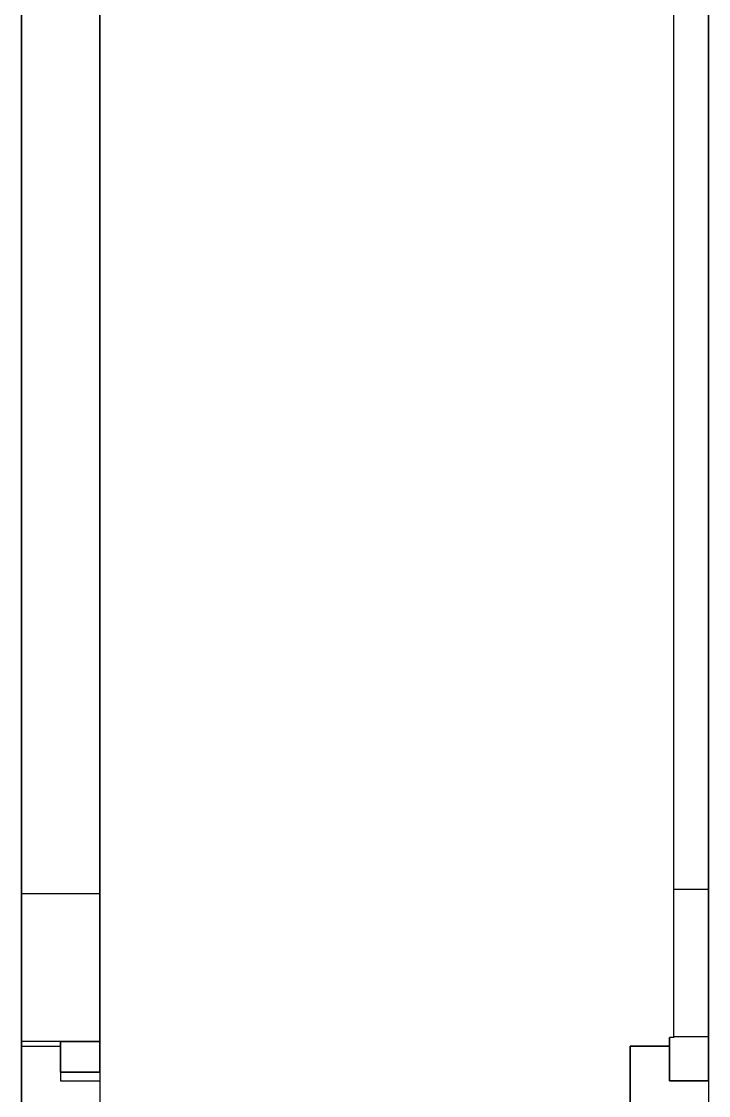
# Paper-space layout 'Sample Network Drawing - A1 Sheet' of a CAD drawing. Extents: x 49 to 806, y 22 to 564.
# Drawn here: x 391.33 to 395.28, y 194.14 to 200.31 of the extents above; entities that cross this region are included whole.
import ezdxf

# ---------------------------------------------------------------- set-up
doc = ezdxf.new("R2010")
doc.units = 0
doc.layers.add('N-EQPM-EXST', color=252, linetype='Continuous', lineweight=25)

psp = doc.layouts.new('Sample Network Drawing - A1 Sheet')

# ---------------------------------------------------------------- linework, layer by layer
at = {"layer": 'N-EQPM-EXST'}
for p, q in [((391.3314, 194.0198, -27.0761), (391.3314, 205.8198, -27.0761)), ((391.3314, 194.0198, -27.0761), (391.3314, 205.8198, -27.0761)), ((391.7814, 205.8198, -27.0761), (391.7814, 194.0198, -27.0761)), ((395.2814, 205.8198, -27.0761), (395.2814, 194.0198, -27.0761)), ((395.0814, 195.3198, -27.0761), (395.0814, 203.9198, -27.0761)), ((395.0814, 194.4697, -27.0761), (395.0814, 203.9198, -27.0761)), ((395.0814, 194.4697, -27.0761), (395.0814, 203.9198, -27.0761)), ((395.0814, 195.3198, -27.0761), (395.0814, 203.9198, -27.0761)), ((395.2814, 195.3198, -27.0761), (395.2814, 203.9198, -27.0761)), ((395.2814, 195.3198, -27.0761), (395.2814, 203.9198, -27.0761)), ((391.3314, 203.8948, -27.0761), (391.3314, 195.2948, -27.0761)), ((391.3314, 203.8948, -27.0761), (391.3314, 195.2948, -27.0761)), ((391.7814, 195.2948, -27.0761), (391.7814, 203.8948, -27.0761)), ((391.7814, 195.2948, -27.0761), (391.7814, 203.8948, -27.0761)), ((395.2814, 201.5198, -27.0761), (395.2814, 198.0198, -27.0761)), ((391.7814, 201.4948, -27.0761), (391.7814, 197.9948, -27.0761)), ((391.7814, 197.9948, -27.0761), (391.7814, 197.9948, -27.0761)), ((391.7814, 197.9948, -27.0761), (391.7814, 194.2698, -27.0761)), ((395.2814, 198.0198, -27.0761), (395.2814, 198.0198, -27.0761)), ((395.2814, 194.2197, -27.0761), (395.2814, 198.0198, -27.0761)), ((391.7814, 195.2948, -27.0761), (391.3314, 195.2948, -27.0761)), ((391.7814, 195.2948, -27.0761), (391.3314, 195.2948, -27.0761)), ((391.3314, 195.2948, -27.0761), (391.3314, 194.4467, -27.0761)), ((391.3314, 195.2948, -27.0761), (391.3314, 195.2948, -27.0761)), ((391.7814, 195.2948, -27.0761), (391.3314, 195.2948, -27.0761)), ((391.7814, 195.2948, -27.0761), (391.3314, 195.2948, -27.0761)), ((391.3314, 195.2948, -27.0761), (391.3314, 195.2948, -27.0761)), ((391.3314, 195.2948, -27.0761), (391.3314, 194.4467, -27.0761)), ((391.7814, 195.2948, -27.0761), (391.7814, 195.2948, -27.0761)), ((391.7814, 194.4467, -27.0761), (391.7814, 195.2948, -27.0761)), ((391.7814, 194.4467, -27.0761), (391.7814, 195.2948, -27.0761)), ((391.7814, 195.2948, -27.0761), (391.7814, 195.2948, -27.0761)), ((395.2814, 195.3198, -27.0761), (395.0814, 195.3198, -27.0761)), ((395.2814, 195.3198, -27.0761), (395.0814, 195.3198, -27.0761)), ((395.2814, 195.3198, -27.0761), (395.0814, 195.3198, -27.0761)), ((395.0814, 195.3198, -27.0761), (395.0814, 195.3198, -27.0761)), ((395.0814, 194.4747, -27.0761), (395.0814, 195.3198, -27.0761)), ((395.2814, 195.3198, -27.0761), (395.0814, 195.3198, -27.0761)), ((395.0814, 195.3198, -27.0761), (395.0814, 195.3198, -27.0761)), ((395.0814, 194.4747, -27.0761), (395.0814, 195.3198, -27.0761)), ((395.2814, 195.3198, -27.0761), (395.2814, 195.3198, -27.0761)), ((395.2814, 194.4747, -27.0761), (395.2814, 195.3198, -27.0761)), ((395.2814, 195.3198, -27.0761), (395.2814, 195.3198, -27.0761)), ((395.2814, 194.4747, -27.0761), (395.2814, 195.3198, -27.0761)), ((395.0814, 194.4697, -27.0761), (395.0564, 194.4697, -27.0761)), ((395.0564, 194.4697, -27.0761), (395.0564, 194.4197, -27.0761)), ((395.0814, 194.4697, -27.0761), (395.0564, 194.4697, -27.0761)), ((395.0564, 194.4197, -27.0761), (395.0564, 194.4697, -27.0761)), ((395.0564, 194.4197, -27.0761), (395.0564, 194.4697, -27.0761)), ((395.0564, 194.4697, -27.0761), (395.0564, 194.4697, -27.0761)), ((395.0564, 194.4697, -27.0761), (395.0564, 194.4197, -27.0761)), ((395.0814, 194.4697, -27.0761), (395.0564, 194.4697, -27.0761)), ((395.0564, 194.4697, -27.0761), (395.0564, 194.4697, -27.0761)), ((395.0814, 194.4697, -27.0761), (395.0564, 194.4697, -27.0761)), ((395.0814, 194.4747, -27.0761), (395.2814, 194.4747, -27.0761)), ((395.0814, 194.4747, -27.0761), (395.0814, 194.4697, -27.0761)), ((395.0814, 194.4747, -27.0761), (395.0814, 194.4747, -27.0761)), ((395.0814, 194.4747, -27.0761), (395.0814, 194.4747, -27.0761)), ((395.0814, 194.4747, -27.0761), (395.2814, 194.4747, -27.0761)), ((395.0814, 194.4747, -27.0761), (395.2814, 194.4747, -27.0761)), ((395.0814, 194.4747, -27.0761), (395.0814, 194.4697, -27.0761)), ((395.0814, 194.4747, -27.0761), (395.2814, 194.4747, -27.0761)), ((395.0814, 194.4697, -27.0761), (395.0814, 194.4697, -27.0761)), ((395.0814, 194.4697, -27.0761), (395.0814, 194.4697, -27.0761)), ((395.2814, 194.4747, -27.0761), (395.2814, 194.4747, -27.0761)), ((395.2814, 194.4747, -27.0761), (395.2814, 194.2197, -27.0761)), ((395.2814, 194.4747, -27.0761), (395.2814, 194.4747, -27.0761)), ((395.2814, 194.4747, -27.0761), (395.2814, 194.2197, -27.0761)), ((391.5564, 194.4467, -27.0761), (391.3314, 194.4467, -27.0761)), ((391.5564, 194.4467, -27.0761), (391.3314, 194.4467, -27.0761)), ((391.3314, 194.4467, -27.0761), (391.3314, 194.4467, -27.0761)), ((391.5564, 194.4467, -27.0761), (391.3314, 194.4467, -27.0761)), ((391.3314, 194.4467, -27.0761), (391.3314, 194.4467, -27.0761)), ((391.3314, 194.4467, -27.0761), (391.3314, 193.3198, -27.0761)), ((391.3314, 194.4198, -27.0761), (391.5564, 194.4198, -27.0761)), ((391.3314, 194.4198, -27.0761), (391.3314, 194.4198, -27.0761)), ((391.3314, 194.4198, -27.0761), (391.5564, 194.4198, -27.0761)), ((391.3314, 194.0198, -27.0761), (391.3314, 194.4198, -27.0761)), ((391.3314, 194.4198, -27.0761), (391.3314, 194.4198, -27.0761)), ((391.3314, 194.0198, -27.0761), (391.3314, 194.4198, -27.0761)), ((391.5564, 194.4467, -27.0761), (391.5564, 194.4448, -27.0761)), ((391.7814, 194.4467, -27.0761), (391.5564, 194.4467, -27.0761)), ((391.7814, 194.4467, -27.0761), (391.5564, 194.4467, -27.0761)), ((391.5564, 194.4467, -27.0761), (391.5564, 194.4467, -27.0761)), ((391.5564, 194.2698, -27.0761), (391.5564, 194.4467, -27.0761)), ((391.5564, 194.4467, -27.0761), (391.5564, 194.4448, -27.0761)), ((391.5564, 194.4467, -27.0761), (391.5564, 194.4467, -27.0761)), ((391.5564, 194.4448, -27.0761), (391.5564, 194.2698, -27.0761)), ((391.7814, 194.4448, -27.0761), (391.5564, 194.4448, -27.0761)), ((391.7814, 194.4448, -27.0761), (391.5564, 194.4448, -27.0761)), ((391.5564, 194.4448, -27.0761), (391.5564, 194.2698, -27.0761)), ((391.5564, 194.4198, -27.0761), (391.5564, 194.2198, -27.0761)), ((391.5564, 194.4198, -27.0761), (391.5564, 194.4198, -27.0761)), ((391.5564, 194.4198, -27.0761), (391.5564, 194.2198, -27.0761)), ((391.5564, 194.4198, -27.0761), (391.5564, 194.4198, -27.0761)), ((391.7814, 194.4448, -27.0761), (391.7814, 194.4467, -27.0761)), ((391.7814, 194.4448, -27.0761), (391.7814, 194.4467, -27.0761)), ((391.7814, 194.2698, -27.0761), (391.7814, 194.4448, -27.0761)), ((391.7814, 194.2698, -27.0761), (391.7814, 194.4448, -27.0761)), ((394.8314, 194.4198, -27.0761), (395.0564, 194.4198, -27.0761)), ((394.8314, 194.4198, -27.0761), (394.8314, 194.4198, -27.0761)), ((394.8314, 194.4198, -27.0761), (395.0564, 194.4198, -27.0761)), ((394.8314, 194.0198, -27.0761), (394.8314, 194.4198, -27.0761)), ((394.8314, 194.4198, -27.0761), (394.8314, 194.4198, -27.0761)), ((394.8314, 194.0198, -27.0761), (394.8314, 194.4198, -27.0761)), ((395.0564, 194.4197, -27.0761), (394.8314, 194.4197, -27.0761)), ((394.8314, 194.4197, -27.0761), (394.8314, 194.0198, -27.0761)), ((394.8314, 194.4197, -27.0761), (394.8314, 194.4197, -27.0761)), ((394.8314, 194.4197, -27.0761), (394.8314, 194.0198, -27.0761)), ((394.8314, 194.4197, -27.0761), (394.8314, 193.3198, -27.0761)), ((395.0564, 194.4197, -27.0761), (394.8314, 194.4197, -27.0761)), ((394.8314, 194.4197, -27.0761), (394.8314, 194.4197, -27.0761)), ((395.0564, 194.4197, -27.0761), (394.8314, 194.4197, -27.0761)), ((395.0564, 194.4198, -27.0761), (395.0564, 194.2198, -27.0761)), ((395.0564, 194.4198, -27.0761), (395.0564, 194.4198, -27.0761)), ((395.0564, 194.4198, -27.0761), (395.0564, 194.2198, -27.0761)), ((395.0564, 194.4198, -27.0761), (395.0564, 194.4198, -27.0761)), ((395.0564, 194.4197, -27.0761), (395.0564, 194.4197, -27.0761)), ((395.0564, 194.4197, -27.0761), (395.0564, 194.2197, -27.0761)), ((395.0564, 194.2197, -27.0761), (395.0564, 194.4197, -27.0761)), ((395.0564, 194.2197, -27.0761), (395.0564, 194.4197, -27.0761)), ((395.0564, 194.4197, -27.0761), (395.0564, 194.4197, -27.0761)), ((395.0564, 194.4197, -27.0761), (395.0564, 194.4197, -27.0761)), ((395.0564, 194.4197, -27.0761), (395.0564, 194.4197, -27.0761)), ((391.5564, 194.2698, -27.0761), (391.7814, 194.2698, -27.0761)), ((391.5564, 194.2698, -27.0761), (391.7814, 194.2698, -27.0761)), ((391.5564, 194.2698, -27.0761), (391.5564, 194.2698, -27.0761)), ((391.7814, 194.2698, -27.0761), (391.5564, 194.2698, -27.0761)), ((391.5564, 194.2698, -27.0761), (391.5564, 194.2698, -27.0761)), ((391.5564, 194.2198, -27.0761), (391.7814, 194.2198, -27.0761)), ((391.5564, 194.2198, -27.0761), (391.5564, 194.2198, -27.0761)), ((391.5564, 194.2198, -27.0761), (391.7814, 194.2198, -27.0761)), ((391.5564, 194.2198, -27.0761), (391.5564, 194.2198, -27.0761)), ((391.7814, 194.2698, -27.0761), (391.7814, 194.2698, -27.0761)), ((391.7814, 194.2698, -27.0761), (391.7814, 194.2698, -27.0761)), ((391.7814, 194.2198, -27.0761), (391.7814, 194.2198, -27.0761)), ((395.0564, 194.2198, -27.0761), (395.2814, 194.2198, -27.0761)), ((395.0564, 194.2198, -27.0761), (395.0564, 194.2198, -27.0761)), ((395.0564, 194.2198, -27.0761), (395.2814, 194.2198, -27.0761)), ((395.0564, 194.2198, -27.0761), (395.0564, 194.2198, -27.0761)), ((395.0564, 194.2197, -27.0761), (395.0564, 194.2197, -27.0761)), ((395.2814, 194.2197, -27.0761), (395.0564, 194.2197, -27.0761)), ((395.2814, 194.2197, -27.0761), (395.0564, 194.2197, -27.0761)), ((395.0564, 194.2197, -27.0761), (395.0564, 194.2197, -27.0761)), ((395.0564, 194.2197, -27.0761), (395.2814, 194.2197, -27.0761)), ((395.2814, 194.2198, -27.0761), (395.2814, 194.2198, -27.0761)), ((395.2814, 194.2197, -27.0761), (395.2814, 194.2197, -27.0761)), ((395.2814, 194.2197, -27.0761), (395.2814, 194.2197, -27.0761))]:
    psp.add_line(p, q, dxfattribs=at)

doc.saveas('drawing.dxf')
